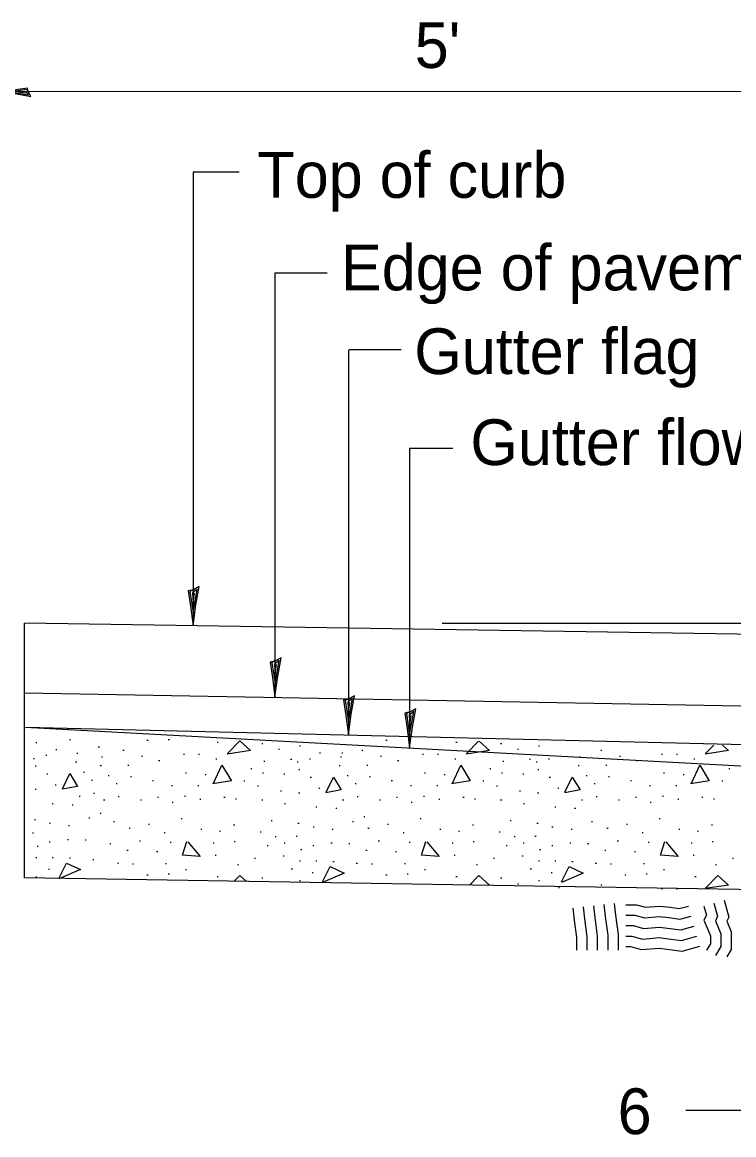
# Model space of a CAD drawing. Extents: x 0 to 2.83, y -0.12 to 1.83.
# Drawn here: x 0.3476 to 0.5294, y 0.5351 to 0.819 of the extents above; entities that cross this region are included whole.
import ezdxf

# ---------------------------------------------------------------- set-up
doc = ezdxf.new("R2010")
doc.units = 0
for name, color, linetype in [('RD_Pr_Roadway_Dimensions', 7, 'Continuous'), ('RD_Pr_Roadway_Notes', 7, 'Continuous'), ('SH_General_Details', 7, 'Continuous')]:
    doc.layers.add(name, color=color, linetype=linetype)

msp = doc.modelspace()

# ---------------------------------------------------------------- linework, layer by layer
at = {"layer": 'RD_Pr_Roadway_Dimensions'}
for p, q in [((0.56827, 0.80129), (0.3422, 0.80123)), ((0.51713, 0.54133), (0.53736, 0.54133))]:
    msp.add_line(p, q, dxfattribs=at)
msp.add_lwpolyline([(0.34922, 0.80113), (0.34898, 0.80217), (0.34602, 0.80172), (0.3422, 0.80123), (0.34627, 0.80067), (0.34984, 0.80004), (0.34922, 0.80113), (0.3489, 0.80182), (0.34477, 0.80122), (0.34929, 0.80043), (0.34862, 0.80132), (0.34672, 0.8012), (0.34854, 0.80092)], dxfattribs=at)
at = {"layer": 'RD_Pr_Roadway_Notes'}
for p, q in [((0.39126, 0.78071), (0.39126, 0.66497)), ((0.40301, 0.78071), (0.39126, 0.78071)), ((0.42554, 0.75492), (0.4122, 0.75492)), ((0.4122, 0.75492), (0.4122, 0.64681)), ((0.43093, 0.73538), (0.43093, 0.63711)), ((0.44446, 0.73538), (0.43112, 0.73538)), ((0.45761, 0.71016), (0.44658, 0.71016)), ((0.44658, 0.71016), (0.44658, 0.63379))]:
    msp.add_line(p, q, dxfattribs=at)
for points in [[(0.39139, 0.67415), (0.39002, 0.67384), (0.39061, 0.66996), (0.39126, 0.66497), (0.39199, 0.6703), (0.39281, 0.67497), (0.39139, 0.67415), (0.39049, 0.67374), (0.39127, 0.66832), (0.39231, 0.67425), (0.39114, 0.67337), (0.3913, 0.67088), (0.39166, 0.67328)], [(0.41234, 0.65599), (0.41097, 0.65568), (0.41156, 0.6518), (0.4122, 0.64681), (0.41293, 0.65214), (0.41375, 0.65681), (0.41234, 0.65599), (0.41143, 0.65558), (0.41221, 0.65016), (0.41325, 0.65608), (0.41208, 0.65521), (0.41224, 0.65272), (0.4126, 0.65511)], [(0.43106, 0.64629), (0.42969, 0.64598), (0.43028, 0.6421), (0.43093, 0.63711), (0.43166, 0.64244), (0.43248, 0.64711), (0.43106, 0.64629), (0.43015, 0.64588), (0.43093, 0.64046), (0.43197, 0.64638), (0.43081, 0.64551), (0.43097, 0.64302), (0.43133, 0.64542)], [(0.44672, 0.64297), (0.44535, 0.64266), (0.44594, 0.63878), (0.44658, 0.63379), (0.44731, 0.63912), (0.44813, 0.64379), (0.44672, 0.64297), (0.44581, 0.64256), (0.44659, 0.63714), (0.44763, 0.64307), (0.44646, 0.64219), (0.44662, 0.6397), (0.44698, 0.6421)]]:
    msp.add_lwpolyline(points, dxfattribs=at)
at = {"layer": 'SH_General_Details'}
for p, q in [((0.34825, 0.60061), (0.34825, 0.66566)), ((0.96303, 0.65609), (0.34825, 0.66566)), ((0.45492, 0.66566), (0.81366, 0.66566)), ((0.9631, 0.63649), (0.34832, 0.64781)), ((0.34851, 0.63909), (0.56558, 0.63387)), ((0.34851, 0.63909), (0.56543, 0.62738)), ((0.35971, 0.63596), (0.35998, 0.63596)), ((0.38495, 0.63596), (0.38522, 0.63596)), ((0.35114, 0.6352), (0.35141, 0.6352)), ((0.35624, 0.63342), (0.35651, 0.63342)), ((0.36708, 0.63411), (0.36734, 0.63411)), ((0.37337, 0.63321), (0.37364, 0.63321)), ((0.37951, 0.63574), (0.37977, 0.63574)), ((0.39739, 0.63528), (0.39766, 0.63528)), ((0.4088, 0.63493), (0.40907, 0.63493)), ((0.4131, 0.63344), (0.41337, 0.63344)), ((0.41847, 0.6343), (0.41873, 0.6343)), ((0.4344, 0.63321), (0.43467, 0.63321)), ((0.44054, 0.63574), (0.44081, 0.63574)), ((0.45842, 0.63528), (0.45869, 0.63528)), ((0.46983, 0.63493), (0.4701, 0.63493)), ((0.47413, 0.63344), (0.4744, 0.63344)), ((0.4795, 0.6343), (0.47977, 0.6343)), ((0.49544, 0.63321), (0.4957, 0.63321)), ((0.35051, 0.63113), (0.35078, 0.63113)), ((0.35366, 0.63193), (0.35393, 0.63193)), ((0.36129, 0.63023), (0.36155, 0.63023)), ((0.36157, 0.63245), (0.36184, 0.63245)), ((0.36787, 0.63155), (0.36814, 0.63155)), ((0.37807, 0.63172), (0.37834, 0.63172)), ((0.38249, 0.63063), (0.38275, 0.63063)), ((0.38885, 0.63218), (0.38912, 0.63218)), ((0.39263, 0.63218), (0.3929, 0.63218)), ((0.39711, 0.63104), (0.39737, 0.63104)), ((0.40932, 0.63046), (0.40958, 0.63046)), ((0.41619, 0.63092), (0.41646, 0.63092)), ((0.41784, 0.63023), (0.4181, 0.63023)), ((0.42099, 0.63104), (0.42126, 0.63104)), ((0.42357, 0.63253), (0.42384, 0.63253)), ((0.4289, 0.63155), (0.42917, 0.63155)), ((0.42927, 0.63253), (0.42954, 0.63253)), ((0.43911, 0.63172), (0.43937, 0.63172)), ((0.44352, 0.63063), (0.44379, 0.63063)), ((0.44988, 0.63218), (0.45015, 0.63218)), ((0.45367, 0.63218), (0.45393, 0.63218)), ((0.45814, 0.63104), (0.4584, 0.63104)), ((0.47035, 0.63046), (0.47061, 0.63046)), ((0.47723, 0.63092), (0.47749, 0.63092)), ((0.47887, 0.63023), (0.47914, 0.63023)), ((0.48202, 0.63104), (0.48229, 0.63104)), ((0.48993, 0.63155), (0.4902, 0.63155)), ((0.50014, 0.63172), (0.5004, 0.63172)), ((0.50455, 0.63063), (0.50482, 0.63063)), ((0.51091, 0.63218), (0.51118, 0.63218)), ((0.5147, 0.63218), (0.51496, 0.63218)), ((0.51917, 0.63104), (0.51944, 0.63104)), ((0.35097, 0.6292), (0.35124, 0.6292)), ((0.36329, 0.62765), (0.36356, 0.62765)), ((0.36758, 0.62934), (0.36785, 0.62934)), ((0.37463, 0.62943), (0.3749, 0.62943)), ((0.38937, 0.62744), (0.38963, 0.62744)), ((0.40605, 0.62853), (0.40631, 0.62853)), ((0.40903, 0.62744), (0.4093, 0.62744)), ((0.4183, 0.6283), (0.41856, 0.6283)), ((0.42861, 0.62934), (0.42888, 0.62934)), ((0.43567, 0.62943), (0.43593, 0.62943)), ((0.4504, 0.62744), (0.45066, 0.62744)), ((0.46708, 0.62853), (0.46735, 0.62853)), ((0.47006, 0.62744), (0.47033, 0.62744)), ((0.47933, 0.6283), (0.47959, 0.6283)), ((0.48965, 0.62934), (0.48991, 0.62934)), ((0.4967, 0.62943), (0.49696, 0.62943)), ((0.51143, 0.62744), (0.5117, 0.62744)), ((0.52811, 0.62853), (0.52838, 0.62853)), ((0.35389, 0.62719), (0.35416, 0.62719)), ((0.36536, 0.62559), (0.36563, 0.62559)), ((0.36959, 0.62676), (0.36986, 0.62676)), ((0.37165, 0.62469), (0.37192, 0.62469)), ((0.37526, 0.62647), (0.37553, 0.62647)), ((0.38088, 0.6255), (0.38115, 0.6255)), ((0.39435, 0.62698), (0.39462, 0.62698)), ((0.40421, 0.62538), (0.40448, 0.62538)), ((0.41447, 0.62716), (0.41474, 0.62716)), ((0.42122, 0.6263), (0.42149, 0.6263)), ((0.43062, 0.62676), (0.43089, 0.62676)), ((0.43269, 0.62469), (0.43295, 0.62469)), ((0.4363, 0.62647), (0.43656, 0.62647)), ((0.44191, 0.6255), (0.44218, 0.6255)), ((0.45539, 0.62698), (0.45565, 0.62698)), ((0.46525, 0.62538), (0.46551, 0.62538)), ((0.47551, 0.62716), (0.47577, 0.62716)), ((0.48225, 0.6263), (0.48252, 0.6263)), ((0.49165, 0.62676), (0.49192, 0.62676)), ((0.49372, 0.62469), (0.49398, 0.62469)), ((0.49733, 0.62647), (0.49759, 0.62647)), ((0.50295, 0.6255), (0.50321, 0.6255)), ((0.51642, 0.62698), (0.51668, 0.62698)), ((0.52628, 0.62538), (0.52654, 0.62538)), ((0.35091, 0.62324), (0.35118, 0.62324)), ((0.35607, 0.62438), (0.35634, 0.62438)), ((0.36587, 0.62226), (0.36614, 0.62226)), ((0.38575, 0.62423), (0.38602, 0.62423)), ((0.39252, 0.62423), (0.39279, 0.62423)), ((0.40771, 0.62412), (0.40798, 0.62412)), ((0.41361, 0.62286), (0.41388, 0.62286)), ((0.41824, 0.62234), (0.41851, 0.62234)), ((0.4234, 0.62349), (0.42366, 0.62349)), ((0.44679, 0.62423), (0.44705, 0.62423)), ((0.45355, 0.62423), (0.45382, 0.62423)), ((0.46874, 0.62412), (0.46901, 0.62412)), ((0.47465, 0.62286), (0.47491, 0.62286)), ((0.47927, 0.62234), (0.47954, 0.62234)), ((0.48443, 0.62349), (0.4847, 0.62349)), ((0.50782, 0.62423), (0.50809, 0.62423)), ((0.51458, 0.62423), (0.51485, 0.62423)), ((0.35527, 0.61963), (0.35554, 0.61963)), ((0.36037, 0.61928), (0.36064, 0.61928)), ((0.36215, 0.62146), (0.36241, 0.62146)), ((0.36844, 0.62056), (0.36871, 0.62056)), ((0.37217, 0.62137), (0.37244, 0.62137)), ((0.37784, 0.62056), (0.37811, 0.62056)), ((0.3822, 0.62125), (0.38247, 0.62125)), ((0.38593, 0.61999), (0.38619, 0.61999)), ((0.38908, 0.62148), (0.38935, 0.62148)), ((0.39303, 0.62074), (0.3933, 0.62074)), ((0.39917, 0.62125), (0.39944, 0.62125)), ((0.40209, 0.62079), (0.40236, 0.62079)), ((0.4088, 0.62056), (0.40907, 0.62056)), ((0.41465, 0.61959), (0.41491, 0.61959)), ((0.42947, 0.62056), (0.42974, 0.62056)), ((0.4332, 0.62137), (0.43347, 0.62137)), ((0.43888, 0.62056), (0.43914, 0.62056)), ((0.44323, 0.62125), (0.4435, 0.62125)), ((0.44696, 0.61999), (0.44723, 0.61999)), ((0.45011, 0.62148), (0.45038, 0.62148)), ((0.45407, 0.62074), (0.45433, 0.62074)), ((0.4602, 0.62125), (0.46047, 0.62125)), ((0.46312, 0.62079), (0.46339, 0.62079)), ((0.46983, 0.62056), (0.4701, 0.62056)), ((0.47568, 0.61959), (0.47595, 0.61959)), ((0.49051, 0.62056), (0.49077, 0.62056)), ((0.49423, 0.62137), (0.4945, 0.62137)), ((0.49991, 0.62056), (0.50017, 0.62056)), ((0.50427, 0.62125), (0.50453, 0.62125)), ((0.50799, 0.61999), (0.50826, 0.61999)), ((0.51114, 0.62148), (0.51141, 0.62148)), ((0.5151, 0.62074), (0.51537, 0.62074)), ((0.52123, 0.62125), (0.5215, 0.62125)), ((0.52416, 0.62079), (0.52442, 0.62079)), ((0.36756, 0.61719), (0.36783, 0.61719)), ((0.4226, 0.61873), (0.42286, 0.61873)), ((0.4277, 0.61839), (0.42796, 0.61839)), ((0.43489, 0.6163), (0.43515, 0.6163)), ((0.48363, 0.61873), (0.48389, 0.61873)), ((0.48873, 0.61839), (0.489, 0.61839)), ((0.35074, 0.6155), (0.35101, 0.6155)), ((0.35458, 0.61458), (0.35485, 0.61458)), ((0.35945, 0.61401), (0.35972, 0.61401)), ((0.36467, 0.61596), (0.36494, 0.61596)), ((0.37097, 0.61506), (0.37123, 0.61506)), ((0.37492, 0.61334), (0.37519, 0.61334)), ((0.37991, 0.61437), (0.38017, 0.61437)), ((0.38822, 0.61581), (0.38849, 0.61581)), ((0.40163, 0.6142), (0.4019, 0.6142)), ((0.41121, 0.61529), (0.41147, 0.61529)), ((0.41807, 0.6146), (0.41833, 0.6146)), ((0.42191, 0.61369), (0.42217, 0.61369)), ((0.432, 0.61506), (0.43226, 0.61506)), ((0.43595, 0.61334), (0.43622, 0.61334)), ((0.44094, 0.61437), (0.44121, 0.61437)), ((0.44925, 0.61581), (0.44952, 0.61581)), ((0.46267, 0.6142), (0.46293, 0.6142)), ((0.47224, 0.61529), (0.47251, 0.61529)), ((0.4791, 0.6146), (0.47937, 0.6146)), ((0.48294, 0.61369), (0.48321, 0.61369)), ((0.49303, 0.61506), (0.4933, 0.61506)), ((0.49698, 0.61334), (0.49725, 0.61334)), ((0.50197, 0.61437), (0.50224, 0.61437)), ((0.51028, 0.61581), (0.51055, 0.61581)), ((0.5237, 0.6142), (0.52396, 0.6142)), ((0.35024, 0.61217), (0.35051, 0.61217)), ((0.35917, 0.61045), (0.35943, 0.61045)), ((0.3637, 0.61034), (0.36396, 0.61034)), ((0.38386, 0.6122), (0.38413, 0.6122)), ((0.39326, 0.61311), (0.39353, 0.61311)), ((0.39802, 0.61254), (0.39829, 0.61254)), ((0.4084, 0.61242), (0.40867, 0.61242)), ((0.41224, 0.61116), (0.41251, 0.61116)), ((0.41757, 0.61128), (0.41784, 0.61128)), ((0.42678, 0.61311), (0.42705, 0.61311)), ((0.44489, 0.6122), (0.44516, 0.6122)), ((0.4543, 0.61311), (0.45456, 0.61311)), ((0.45905, 0.61254), (0.45932, 0.61254)), ((0.46943, 0.61242), (0.4697, 0.61242)), ((0.47327, 0.61116), (0.47354, 0.61116)), ((0.4786, 0.61128), (0.47887, 0.61128)), ((0.48781, 0.61311), (0.48808, 0.61311)), ((0.50593, 0.6122), (0.50619, 0.6122)), ((0.51533, 0.61311), (0.51559, 0.61311)), ((0.52009, 0.61254), (0.52035, 0.61254)), ((0.35143, 0.60873), (0.35169, 0.60873)), ((0.35452, 0.60982), (0.35479, 0.60982)), ((0.36999, 0.60944), (0.37026, 0.60944)), ((0.3744, 0.60772), (0.37467, 0.60772)), ((0.37756, 0.61007), (0.37782, 0.61007)), ((0.38541, 0.60979), (0.38568, 0.60979)), ((0.39642, 0.60956), (0.39668, 0.60956)), ((0.40175, 0.6099), (0.40201, 0.6099)), ((0.41018, 0.60887), (0.41044, 0.60887)), ((0.41453, 0.60956), (0.4148, 0.60956)), ((0.41875, 0.60784), (0.41902, 0.60784)), ((0.42185, 0.60893), (0.42212, 0.60893)), ((0.42649, 0.60956), (0.42676, 0.60956)), ((0.43102, 0.60944), (0.43129, 0.60944)), ((0.43544, 0.60772), (0.4357, 0.60772)), ((0.43859, 0.61007), (0.43886, 0.61007)), ((0.44644, 0.60979), (0.44671, 0.60979)), ((0.45745, 0.60956), (0.45772, 0.60956)), ((0.46278, 0.6099), (0.46305, 0.6099)), ((0.47121, 0.60887), (0.47147, 0.60887)), ((0.47556, 0.60956), (0.47583, 0.60956)), ((0.47979, 0.60784), (0.48005, 0.60784)), ((0.48288, 0.60893), (0.48315, 0.60893)), ((0.48753, 0.60956), (0.48779, 0.60956)), ((0.49205, 0.60944), (0.49232, 0.60944)), ((0.49647, 0.60772), (0.49673, 0.60772)), ((0.49962, 0.61007), (0.49989, 0.61007)), ((0.50747, 0.60979), (0.50774, 0.60979)), ((0.51848, 0.60956), (0.51875, 0.60956)), ((0.52381, 0.6099), (0.52408, 0.6099)), ((0.35114, 0.60587), (0.35141, 0.60587)), ((0.35527, 0.60587), (0.35554, 0.60587)), ((0.35968, 0.60575), (0.35995, 0.60575)), ((0.36565, 0.60529), (0.36591, 0.60529)), ((0.38197, 0.60738), (0.38224, 0.60738)), ((0.39693, 0.60646), (0.3972, 0.60646)), ((0.40697, 0.60566), (0.40723, 0.60566)), ((0.4143, 0.60629), (0.41457, 0.60629)), ((0.41847, 0.60497), (0.41873, 0.60497)), ((0.4226, 0.60497), (0.42286, 0.60497)), ((0.42701, 0.60486), (0.42728, 0.60486)), ((0.443, 0.60738), (0.44327, 0.60738)), ((0.45797, 0.60646), (0.45823, 0.60646)), ((0.468, 0.60566), (0.46826, 0.60566)), ((0.47533, 0.60629), (0.4756, 0.60629)), ((0.4795, 0.60497), (0.47977, 0.60497)), ((0.48363, 0.60497), (0.48389, 0.60497)), ((0.48804, 0.60486), (0.48831, 0.60486)), ((0.50403, 0.60738), (0.5043, 0.60738)), ((0.519, 0.60646), (0.51926, 0.60646)), ((0.52903, 0.60566), (0.5293, 0.60566)), ((0.35435, 0.60289), (0.35462, 0.60289)), ((0.37194, 0.6044), (0.37221, 0.6044)), ((0.37578, 0.60423), (0.37605, 0.60423)), ((0.38426, 0.60428), (0.38453, 0.60428)), ((0.38937, 0.60279), (0.38963, 0.60279)), ((0.40261, 0.60406), (0.40287, 0.60406)), ((0.41637, 0.60291), (0.41663, 0.60291)), ((0.42168, 0.60199), (0.42195, 0.60199)), ((0.43297, 0.6044), (0.43324, 0.6044)), ((0.43681, 0.60423), (0.43708, 0.60423)), ((0.4453, 0.60428), (0.44556, 0.60428)), ((0.4504, 0.60279), (0.45067, 0.60279)), ((0.46364, 0.60406), (0.46391, 0.60406)), ((0.4774, 0.60291), (0.47767, 0.60291)), ((0.48271, 0.60199), (0.48298, 0.60199)), ((0.494, 0.6044), (0.49427, 0.6044)), ((0.49784, 0.60423), (0.49811, 0.60423)), ((0.50633, 0.60428), (0.50659, 0.60428)), ((0.51143, 0.60279), (0.5117, 0.60279)), ((0.52467, 0.60406), (0.52494, 0.60406)), ((0.53737, 0.5976), (0.34825, 0.60061)), ((0.35114, 0.60088), (0.35141, 0.60088)), ((0.37951, 0.60142), (0.37977, 0.60142)), ((0.38495, 0.60165), (0.38522, 0.60165)), ((0.39739, 0.60096), (0.39766, 0.60096)), ((0.4088, 0.60062), (0.40907, 0.60062)), ((0.41847, 0.59998), (0.41873, 0.59998)), ((0.44054, 0.60142), (0.44081, 0.60142)), ((0.44598, 0.60165), (0.44625, 0.60165)), ((0.45842, 0.60096), (0.45869, 0.60096)), ((0.46983, 0.60062), (0.4701, 0.60062)), ((0.47413, 0.59912), (0.4744, 0.59912)), ((0.4795, 0.59998), (0.47977, 0.59998)), ((0.50157, 0.60142), (0.50184, 0.60142)), ((0.50702, 0.60165), (0.50728, 0.60165)), ((0.51946, 0.60096), (0.51972, 0.60096)), ((0.4846, 0.59821), (0.48487, 0.59821)), ((0.49544, 0.5989), (0.4957, 0.5989)), ((0.51091, 0.59786), (0.51118, 0.59786)), ((0.5147, 0.59786), (0.51496, 0.59786))]:
    msp.add_line(p, q, dxfattribs=at)
for points in [[(0.40005, 0.63237), (0.40325, 0.63557), (0.40592, 0.6331), (0.39999, 0.63223)], [(0.46695, 0.6331), (0.46102, 0.63223)], [(0.46108, 0.63237), (0.46421, 0.6355)], [(0.46436, 0.6355), (0.46695, 0.6331)], [(0.52799, 0.6331), (0.52205, 0.63223)], [(0.52211, 0.63237), (0.52428, 0.63454)], [(0.52647, 0.6345), (0.52799, 0.6331)], [(0.39651, 0.62482), (0.39864, 0.62943), (0.40105, 0.62542), (0.39624, 0.62462)], [(0.45754, 0.62482), (0.45968, 0.62943), (0.46208, 0.62542), (0.45727, 0.62462)], [(0.51857, 0.62482), (0.52071, 0.62943), (0.52311, 0.62542), (0.5183, 0.62462)], [(0.3579, 0.62338), (0.35977, 0.62725), (0.36177, 0.62398), (0.35787, 0.62324)], [(0.42523, 0.62249), (0.4271, 0.62636), (0.4291, 0.62309), (0.42519, 0.62235)], [(0.48626, 0.62249), (0.48813, 0.62636), (0.49013, 0.62309), (0.48622, 0.62235)], [(0.38996, 0.60987), (0.3931, 0.60606), (0.38856, 0.6064), (0.3897, 0.60994)], [(0.451, 0.60987), (0.45413, 0.60606), (0.44959, 0.6064), (0.45073, 0.60994)], [(0.51203, 0.60987), (0.51517, 0.60606), (0.51063, 0.6064), (0.51176, 0.60994)], [(0.35703, 0.60048), (0.35897, 0.60442), (0.36251, 0.60275), (0.35699, 0.6004)], [(0.42436, 0.59959), (0.42629, 0.60353), (0.42983, 0.60186), (0.42432, 0.5995)], [(0.48539, 0.59959), (0.48733, 0.60353), (0.49087, 0.60186), (0.48535, 0.5995)], [(0.40175, 0.59976), (0.40325, 0.60126)], [(0.40325, 0.60126), (0.40493, 0.59971)], [(0.46183, 0.5988), (0.46428, 0.60126), (0.46695, 0.59879), (0.46654, 0.59872)], [(0.52211, 0.59805), (0.52531, 0.60126), (0.52799, 0.59879), (0.52205, 0.59792)], [(0.49355, 0.59354), (0.49389, 0.59049), (0.49451, 0.58581), (0.49451, 0.58218)], [(0.4962, 0.59383), (0.49654, 0.59082), (0.49718, 0.58599), (0.49718, 0.58218)], [(0.49885, 0.59412), (0.49918, 0.59114), (0.49985, 0.58616), (0.49985, 0.58218)], [(0.50184, 0.59379), (0.50449, 0.59379), (0.50681, 0.59313), (0.51046, 0.59346), (0.51311, 0.59313), (0.51544, 0.5928), (0.51776, 0.59346)], [(0.52174, 0.59346), (0.5224, 0.59114), (0.52174, 0.58981), (0.5234, 0.58583), (0.5234, 0.58384), (0.5224, 0.58218)], [(0.5243, 0.5942), (0.52525, 0.59087), (0.52467, 0.58971), (0.52606, 0.58637), (0.52606, 0.5831), (0.52469, 0.58081)], [(0.52687, 0.59493), (0.5281, 0.59061), (0.5276, 0.58961), (0.52873, 0.5869), (0.52873, 0.58236), (0.52763, 0.58053)], [(0.48825, 0.59295), (0.4886, 0.58985), (0.48918, 0.58546), (0.48918, 0.58218)], [(0.4909, 0.59324), (0.49124, 0.59017), (0.49185, 0.58563), (0.49185, 0.58218)], [(0.50184, 0.59113), (0.50412, 0.59113), (0.50656, 0.59043), (0.51042, 0.59078), (0.51276, 0.59049), (0.51562, 0.59008), (0.51849, 0.5909)], [(0.50184, 0.58846), (0.50374, 0.58846), (0.5063, 0.58773), (0.51037, 0.5881), (0.51241, 0.58784), (0.51581, 0.58736), (0.51922, 0.58833)], [(0.50184, 0.58579), (0.50337, 0.58579), (0.50605, 0.58503), (0.51033, 0.58542), (0.51205, 0.5852), (0.51599, 0.58464), (0.51996, 0.58577)], [(0.50184, 0.58313), (0.503, 0.58313), (0.5058, 0.58233), (0.51028, 0.58274), (0.5117, 0.58256), (0.51618, 0.58192), (0.52069, 0.58321)]]:
    msp.add_lwpolyline(points, dxfattribs=at)

# ---------------------------------------------------------------- texts
at = {"layer": 'RD_Pr_Roadway_Dimensions'}
for s, height, p in [("5'", 0.011667, (0.44788, 0.80729)), ('6', 0.01167, (0.49971, 0.53526))]:
    msp.add_text(s, height=height, dxfattribs=at).set_placement(p)
at = {"layer": 'RD_Pr_Roadway_Notes'}
for s, p in [('Top of curb', (0.40771, 0.77416)), ('Edge of pavement', (0.42906, 0.75055)), ('Gutter flag', (0.44777, 0.72919)), ('Gutter flowline', (0.4621, 0.70596))]:
    msp.add_text(s, height=0.0116667, dxfattribs=at).set_placement(p)

doc.saveas('drawing.dxf')
